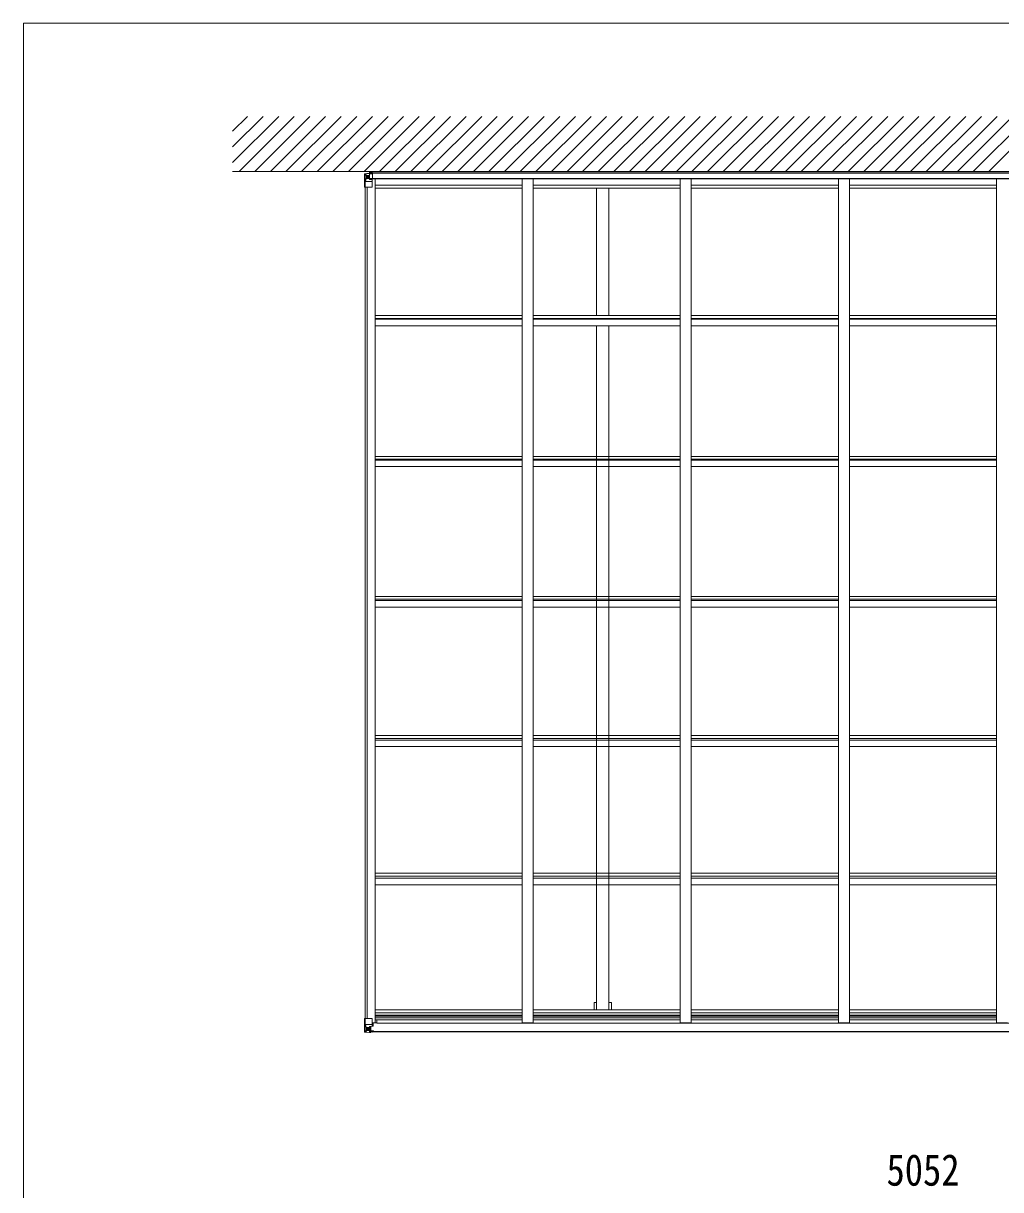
# Model space of a CAD drawing. Units: millimetres at full size; details may follow other scales. Extents: x -8385 to 8479, y -5853 to 5787.
# Drawn here: x -8385 to -3960, y 503 to 5787 of the extents above; entities that cross this region are included whole.
import ezdxf
from ezdxf.enums import TextEntityAlignment as Align

# ---------------------------------------------------------------- set-up
doc = ezdxf.new("R2010")
doc.units = ezdxf.units.MM
doc.header["$LTSCALE"] = 30
for name, color, linetype, lineweight in [('0-1_本体', 4, 'Continuous', 9), ('0-2_部品', 7, 'Continuous', 9), ('0-A_寸法', 6, 'Continuous', 9), ('0-E_DET2', 7, 'Continuous', 9), ('F-0_240', 7, 'Continuous', 9)]:
    doc.layers.add(name, color=color, linetype=linetype, lineweight=lineweight)
doc.styles.add('ＭＳ ゴシック', font='')
doc.styles.get('ＭＳ ゴシック').set_extended_font_data('MS Gothic')

msp = doc.modelspace()

# ---------------------------------------------------------------- linework, layer by layer
at = {"layer": '0-1_本体'}
for p, q in [((-1819.42, 5109.52), (-6804.42, 5109.52)), ((-1819.42, 5108.22), (-6804.42, 5108.22)), ((-6804.42, 5084.83), (-1819.42, 5084.83)), ((-6804.42, 5083.12), (-1819.42, 5083.12)), ((-6792.92, 1258.3), (-6792.92, 5083.12)), ((-6126.92, 1258.3), (-6126.92, 5083.12)), ((-6076.92, 1258.3), (-6076.92, 5083.12)), ((-5410.92, 1258.3), (-5410.92, 5083.12)), ((-5360.92, 1258.3), (-5360.92, 5083.12)), ((-4694.92, 1258.3), (-4694.92, 5083.12)), ((-4644.92, 1258.3), (-4644.92, 5083.12)), ((-3978.92, 1258.3), (-3978.92, 5083.12)), ((-6837.92, 1277.81), (-6837.92, 5044.24)), ((-6828.22, 1277.81), (-6828.22, 5044.24)), ((-6792.92, 5054.55), (-6126.92, 5054.55)), ((-6792.92, 5039.81), (-6126.92, 5039.81)), ((-6076.92, 5054.55), (-5410.92, 5054.55)), ((-6076.92, 5039.81), (-5410.92, 5039.81)), ((-5789.42, 4463.19), (-5789.42, 5039.81)), ((-5734.42, 5039.81), (-5734.42, 4463.19)), ((-5360.92, 5054.55), (-4694.92, 5054.55)), ((-5360.92, 5039.81), (-4694.92, 5039.81)), ((-4644.92, 5054.55), (-3978.92, 5054.55)), ((-4644.92, 5039.81), (-3978.92, 5039.81)), ((-6126.92, 4463.19), (-6792.92, 4463.19)), ((-6126.92, 4450.17), (-6792.92, 4450.17)), ((-6126.92, 4446.38), (-6792.92, 4446.38)), ((-5410.92, 4463.19), (-6076.92, 4463.19)), ((-5410.92, 4450.17), (-6076.92, 4450.17)), ((-5410.92, 4446.38), (-6076.92, 4446.38)), ((-4694.92, 4463.19), (-5360.92, 4463.19)), ((-4694.92, 4450.17), (-5360.92, 4450.17)), ((-4694.92, 4446.38), (-5360.92, 4446.38)), ((-3978.92, 4463.19), (-4644.92, 4463.19)), ((-3978.92, 4450.17), (-4644.92, 4450.17)), ((-3978.92, 4446.38), (-4644.92, 4446.38)), ((-6126.92, 4416.58), (-6792.92, 4416.58)), ((-5410.92, 4416.58), (-6076.92, 4416.58)), ((-5789.42, 4416.58), (-5789.42, 1316.77)), ((-5734.42, 1316.77), (-5734.42, 4416.58)), ((-4694.92, 4416.58), (-5360.92, 4416.58)), ((-3978.92, 4416.58), (-4644.92, 4416.58)), ((-6792.92, 3825.2), (-6126.92, 3825.2)), ((-6126.92, 3812.18), (-6792.92, 3812.18)), ((-6126.92, 3808.39), (-6792.92, 3808.39)), ((-6076.92, 3825.2), (-5410.92, 3825.2)), ((-5410.92, 3812.18), (-6076.92, 3812.18)), ((-5410.92, 3808.39), (-6076.92, 3808.39)), ((-5360.92, 3825.2), (-4694.92, 3825.2)), ((-4694.92, 3812.18), (-5360.92, 3812.18)), ((-4694.92, 3808.39), (-5360.92, 3808.39)), ((-4644.92, 3825.2), (-3978.92, 3825.2)), ((-3978.92, 3812.18), (-4644.92, 3812.18)), ((-3978.92, 3808.39), (-4644.92, 3808.39)), ((-6126.92, 3778.58), (-6792.92, 3778.58)), ((-5410.92, 3778.58), (-6076.92, 3778.58)), ((-4694.92, 3778.58), (-5360.92, 3778.58)), ((-3978.92, 3778.58), (-4644.92, 3778.58)), ((-6792.92, 3190.55), (-6126.92, 3190.55)), ((-6126.92, 3177.56), (-6792.92, 3177.56)), ((-6792.92, 3171.81), (-6126.92, 3171.81)), ((-6076.92, 3190.55), (-5410.92, 3190.55)), ((-5410.92, 3177.56), (-6076.92, 3177.56)), ((-6076.92, 3171.81), (-5410.92, 3171.81)), ((-5360.92, 3190.55), (-4694.92, 3190.55)), ((-4694.92, 3177.56), (-5360.92, 3177.56)), ((-5360.92, 3171.81), (-4694.92, 3171.81)), ((-4644.92, 3190.55), (-3978.92, 3190.55)), ((-3978.92, 3177.56), (-4644.92, 3177.56)), ((-4644.92, 3171.81), (-3978.92, 3171.81)), ((-6792.92, 3142.2), (-6126.92, 3142.2)), ((-6076.92, 3142.2), (-5410.92, 3142.2)), ((-5360.92, 3142.2), (-4694.92, 3142.2)), ((-4644.92, 3142.2), (-3978.92, 3142.2)), ((-6792.92, 2560.53), (-6126.92, 2560.53)), ((-6792.92, 2547.61), (-6126.92, 2547.61)), ((-6792.92, 2539.59), (-6126.92, 2539.59)), ((-6076.92, 2560.53), (-5410.92, 2560.53)), ((-6076.92, 2547.61), (-5410.92, 2547.61)), ((-6076.92, 2539.59), (-5410.92, 2539.59)), ((-5360.92, 2560.53), (-4694.92, 2560.53)), ((-5360.92, 2547.61), (-4694.92, 2547.61)), ((-5360.92, 2539.59), (-4694.92, 2539.59)), ((-4644.92, 2560.53), (-3978.92, 2560.53)), ((-4644.92, 2547.61), (-3978.92, 2547.61)), ((-4644.92, 2539.59), (-3978.92, 2539.59)), ((-6792.92, 2510.27), (-6126.92, 2510.27)), ((-6076.92, 2510.27), (-5410.92, 2510.27)), ((-5360.92, 2510.27), (-4694.92, 2510.27)), ((-4644.92, 2510.27), (-3978.92, 2510.27)), ((-6792.92, 1936.5), (-6126.92, 1936.5)), ((-6792.92, 1923.67), (-6126.92, 1923.67)), ((-6792.92, 1913.48), (-6126.92, 1913.48)), ((-6076.92, 1936.5), (-5410.92, 1936.5)), ((-6076.92, 1923.67), (-5410.92, 1923.67)), ((-6076.92, 1913.48), (-5410.92, 1913.48)), ((-5360.92, 1936.5), (-4694.92, 1936.5)), ((-5360.92, 1923.67), (-4694.92, 1923.67)), ((-5360.92, 1913.48), (-4694.92, 1913.48)), ((-4644.92, 1936.5), (-3978.92, 1936.5)), ((-4644.92, 1923.67), (-3978.92, 1923.67)), ((-4644.92, 1913.48), (-3978.92, 1913.48)), ((-6792.92, 1884.52), (-6126.92, 1884.52)), ((-6076.92, 1884.52), (-5410.92, 1884.52)), ((-5360.92, 1884.52), (-4694.92, 1884.52)), ((-4644.92, 1884.52), (-3978.92, 1884.52)), ((-5789.42, 1350.6), (-5801.42, 1350.6)), ((-5801.42, 1316.77), (-5801.42, 1350.6)), ((-5722.42, 1350.6), (-5734.42, 1350.6)), ((-5722.42, 1350.6), (-5722.42, 1316.77)), ((-6126.92, 1316.77), (-6792.92, 1316.77)), ((-6126.92, 1303.94), (-6792.92, 1303.94)), ((-6126.92, 1292.6), (-6792.92, 1292.6)), ((-6126.92, 1288.82), (-6792.92, 1288.82)), ((-6126.92, 1281.74), (-6792.92, 1281.74)), ((-6126.92, 1272.38), (-6792.92, 1272.38)), ((-6785.42, 1272.38), (-6785.42, 1257.3)), ((-5410.92, 1316.77), (-6076.92, 1316.77)), ((-5410.92, 1303.94), (-6076.92, 1303.94)), ((-5410.92, 1292.6), (-6076.92, 1292.6)), ((-5410.92, 1288.82), (-6076.92, 1288.82)), ((-5410.92, 1281.74), (-6076.92, 1281.74)), ((-5410.92, 1272.38), (-6076.92, 1272.38)), ((-4694.92, 1316.77), (-5360.92, 1316.77)), ((-4694.92, 1303.94), (-5360.92, 1303.94)), ((-4694.92, 1292.6), (-5360.92, 1292.6)), ((-4694.92, 1288.82), (-5360.92, 1288.82)), ((-4694.92, 1281.74), (-5360.92, 1281.74)), ((-4694.92, 1272.38), (-5360.92, 1272.38)), ((-3978.92, 1316.77), (-4644.92, 1316.77)), ((-3978.92, 1303.94), (-4644.92, 1303.94)), ((-3978.92, 1292.6), (-4644.92, 1292.6)), ((-3978.92, 1288.82), (-4644.92, 1288.82)), ((-3978.92, 1281.74), (-4644.92, 1281.74)), ((-3978.92, 1272.38), (-4644.92, 1272.38)), ((-1807.42, 1219.1), (-6816.42, 1219.1)), ((-1807.42, 1217.04), (-6816.42, 1217.04)), ((-6792.92, 1258.3), (-6805.92, 1258.3)), ((-1838.42, 1257.3), (-6785.42, 1257.3)), ((-6076.92, 1258.3), (-6126.92, 1258.3)), ((-5360.92, 1258.3), (-5410.92, 1258.3)), ((-4644.92, 1258.3), (-4694.92, 1258.3)), ((-3928.92, 1258.3), (-3978.92, 1258.3))]:
    msp.add_line(p, q, dxfattribs=at)
at = {"layer": '0-2_部品'}
for p, q in [((-6839.92, 5104.95), (-6839.92, 5044.24)), ((-6838.98, 5105.91), (-6838.98, 5105.96)), ((-6837.07, 5104.9), (-6837.07, 5104.83)), ((-6837.07, 5044.24), (-6837.07, 5104.83)), ((-6836.53, 5071.13), (-6832.39, 5083.21)), ((-6833.1, 5101.45), (-6835.84, 5105.12)), ((-6832.25, 5097.95), (-6829.92, 5098.01)), ((-6832.25, 5084.47), (-6832.25, 5097.95)), ((-6829.92, 5084.44), (-6832.25, 5084.47)), ((-6829.92, 5098), (-6817.92, 5098)), ((-6829.92, 5084.44), (-6829.92, 5084.44)), ((-6817.92, 5084.44), (-6829.92, 5084.44)), ((-6825.4, 5090.8), (-6825.4, 5089.84)), ((-6817.92, 5115.52), (-6817.92, 5107.58)), ((-6816.42, 5110.48), (-6817.92, 5110.48)), ((-6817.92, 5107.58), (-6817.92, 5105.22)), ((-6804.42, 5105.97), (-6817.92, 5105.22)), ((-6817.92, 5105.22), (-6817.92, 5084.44)), ((-6804.42, 5084.44), (-6817.92, 5084.44)), ((-6817.92, 5084.44), (-6817.92, 5083.18)), ((-6804.42, 5083.53), (-6817.92, 5083.18)), ((-6817.92, 5083.18), (-6817.92, 5080.46)), ((-6804.42, 5080.81), (-6817.92, 5080.46)), ((-6817.09, 5080.25), (-6817.09, 5080.46)), ((-6806.74, 5078.6), (-6817.09, 5080.25)), ((-6816.42, 5115.52), (-6816.42, 5107.74)), ((-6811.42, 5115.52), (-6816.42, 5115.52)), ((-6811.42, 5112.57), (-6816.42, 5112.87)), ((-6816.42, 5107.74), (-6816.42, 5107.74)), ((-6814.88, 5080.54), (-6806.74, 5079.23)), ((-6811.42, 5115.52), (-6811.42, 5112.57)), ((-6811.42, 5112.57), (-6811.42, 5112.17)), ((-6806.74, 5079.23), (-6806.74, 5078.6)), ((-6805.92, 5045.24), (-6805.92, 5078.34)), ((-6804.42, 5111.6), (-6804.42, 5080.81)), ((-6839.92, 5044.24), (-6806.92, 5044.24)), ((-6836.53, 5071.13), (-6829.92, 5070.91)), ((-6829.92, 5070.91), (-6805.92, 5070.91)), ((-6837.07, 1277.81), (-6806.92, 1277.81)), ((-6805.92, 1276.81), (-6805.92, 1243.71)), ((-6839.92, 1217.1), (-6839.92, 1217.13)), ((-6838.98, 1216.14), (-6838.98, 1216.1)), ((-6838.98, 1216.09), (-6838.98, 1216.09)), ((-6830.01, 1215.71), (-6837.93, 1216.18)), ((-6837.07, 1217.15), (-6837.07, 1217.22)), ((-6836.53, 1250.92), (-6829.92, 1251.14)), ((-6836.53, 1250.92), (-6832.39, 1238.84)), ((-6833.1, 1220.6), (-6835.84, 1216.93)), ((-6829.92, 1237.61), (-6832.25, 1237.57)), ((-6832.25, 1237.57), (-6832.25, 1224.1)), ((-6832.25, 1224.1), (-6829.92, 1224.04)), ((-6829.92, 1251.14), (-6805.92, 1251.14)), ((-6829.92, 1237.61), (-6817.92, 1237.61)), ((-6829.92, 1237.61), (-6829.92, 1237.61)), ((-6829.92, 1224.05), (-6817.92, 1224.05)), ((-6817.92, 1214.92), (-6829.92, 1215.7)), ((-6824.44, 1231.25), (-6824.44, 1232.21)), ((-6818.92, 1224.05), (-6817.92, 1224.05)), ((-6816.42, 1237.61), (-6817.92, 1237.61)), ((-6816.42, 1224.05), (-6817.92, 1224.05)), ((-6816.42, 1220.51), (-6817.92, 1220.51)), ((-6817.92, 1215.69), (-6811.42, 1215.29)), ((-6806.74, 1243.45), (-6817.09, 1241.8)), ((-6817.09, 1241.16), (-6806.74, 1242.81)), ((-6817.09, 1241.8), (-6817.09, 1241.16)), ((-6812.42, 1234.01), (-6816.42, 1234.01)), ((-6812.42, 1225.8), (-6816.42, 1225.8)), ((-6815.92, 1220.87), (-6816.42, 1220.87)), ((-6811.42, 1216.22), (-6816.42, 1216.31)), ((-6816.31, 1222.17), (-6812.42, 1222.17)), ((-6815.92, 1221.97), (-6815.92, 1221.8)), ((-6815.92, 1221.8), (-6815.92, 1220.87)), ((-6815.92, 1221.8), (-6815.92, 1221.8)), ((-6805.92, 1221.71), (-6815.92, 1221.8)), ((-6815.92, 1220.87), (-6815.92, 1219.87)), ((-6807.92, 1219.87), (-6815.92, 1219.87)), ((-6815.92, 1219.87), (-6815.92, 1219.85)), ((-6807.92, 1219.85), (-6815.92, 1219.85)), ((-6812.42, 1241.91), (-6812.42, 1222.17)), ((-6812.42, 1222.17), (-6812.42, 1221.94)), ((-6811.42, 1216.22), (-6811.42, 1217.04)), ((-6811.42, 1215.81), (-6811.42, 1216.22)), ((-6811.42, 1215.81), (-6811.42, 1215.29)), ((-6806.74, 1242.81), (-6806.74, 1243.45)), ((-6806.47, 1242.89), (-6802.42, 1242.93)), ((-6806.42, 1216.61), (-6806.42, 1217.04)), ((-6806.12, 1216.61), (-6806.42, 1216.61)), ((-6806.12, 1216.61), (-6804.43, 1217.04)), ((-6785.42, 1258.12), (-6805.92, 1258.12)), ((-6801.42, 1254.81), (-6805.92, 1254.81)), ((-6805.92, 1221.71), (-6805.92, 1220.11)), ((-6805.92, 1220.11), (-6800.92, 1220.11)), ((-6802.42, 1244.66), (-6801.42, 1244.66)), ((-6801.42, 1242.94), (-6802.42, 1242.93)), ((-6801.42, 1258.12), (-6801.42, 1242.94)), ((-6800.92, 1219.1), (-6800.92, 1220.11)), ((-6800.92, 1220.11), (-6799.92, 1220.11)), ((-6799.92, 1221.79), (-6799.92, 1221.67)), ((-6799.92, 1220.11), (-6799.92, 1221.67)), ((-6799.92, 1220.11), (-6799.92, 1219.1)), ((-6811.42, 1214.41), (-6817.92, 1214.81)), ((-6811.42, 1215.29), (-6811.42, 1214.41))]:
    msp.add_line(p, q, dxfattribs=at)
for points in [[(-6838.98, 5105.96), (-6829.92, 5106.51), (-6817.92, 5107.24)], [(-6817.92, 5107.13), (-6829.92, 5106.35), (-6837.93, 5105.87)], [(-6826.36, 5092.72), (-6827.32, 5092.72), (-6827.32, 5091.76), (-6826.36, 5091.76)], [(-6824.44, 5093.68), (-6824.44, 5094.64), (-6825.4, 5094.64), (-6825.4, 5093.68)], [(-6825.4, 5089.84), (-6824.44, 5089.84), (-6824.44, 5090.8)], [(-6823.48, 5091.76), (-6822.52, 5091.76), (-6822.52, 5092.72), (-6823.48, 5092.72)], [(-6804.42, 5108.46), (-6808.02, 5108.24), (-6816.42, 5107.74)], [(-6804.42, 5111.6), (-6806.97, 5111.85), (-6811.42, 5112.22)], [(-6804.42, 5111.5), (-6807.03, 5111.78), (-6811.42, 5112.17)], [(-6839.92, 1217.13), (-6839.92, 1277.81), (-6837.07, 1277.81), (-6837.07, 1217.22)], [(-6838.98, 1216.09), (-6829.92, 1215.54), (-6817.92, 1214.81), (-6817.92, 1240.9)], [(-6826.36, 1230.29), (-6827.32, 1230.29), (-6827.32, 1229.33), (-6826.36, 1229.33)], [(-6824.44, 1232.21), (-6825.4, 1232.21), (-6825.4, 1231.25)], [(-6825.4, 1228.37), (-6825.4, 1227.41), (-6824.44, 1227.41), (-6824.44, 1228.37)], [(-6823.48, 1229.33), (-6822.52, 1229.33), (-6822.52, 1230.29), (-6823.48, 1230.29)], [(-6811.42, 1215.81), (-6816.42, 1215.81), (-6816.42, 1241.27)], [(-6800.92, 1221.83), (-6815.92, 1221.97), (-6815.92, 1221.97)], [(-6815.92, 1220.87), (-6807.92, 1220.87), (-6807.92, 1219.1)], [(-6802.42, 1242.93), (-6802.42, 1244.66), (-6805.92, 1244.68)], [(-6805.92, 1221.71), (-6805.92, 1221.72), (-6799.92, 1221.67)]]:
    msp.add_lwpolyline(points, dxfattribs=at)
for centre in [(-6824.92, 5092.24), (-6824.92, 1229.81)]:
    msp.add_circle(centre, 5.3, dxfattribs=at)
for centre, radius, start, end in [((-6838.92, 5104.96), 1, 93.50017, 180.00079), ((-6838.92, 5104.95), 0.999, 93.4424, 179.95083), ((-6838.92, 5104.91), 0.999, 93.4424, 179.95083), ((-6837.76, 5118.56), 12.7, 269.24466, 275.10311), ((-6835.79, 5104.95), 1.28, 131.17831, 182.45895), ((-6826.36, 5093.68), 0.96, 270, 0), ((-6826.36, 5090.8), 0.96, 0, 90), ((-6823.48, 5093.68), 0.96, 180, 270), ((-6823.48, 5090.8), 0.96, 90, 180), ((-6816.98, 5081.18), 0.937, 230.93398, 263.26766), ((-6806.85, 5078.3), 0.937, 2.32209, 83.26766), ((-6806.85, 5077.67), 0.937, 2.32209, 83.26766), ((-6806.92, 5045.24), 1, 270, 0), ((-6806.92, 1276.81), 1, 0, 90), ((-6838.92, 1217.14), 0.999, 180.04917, 266.5576), ((-6838.92, 1217.1), 0.999, 180.04917, 266.5576), ((-6838.92, 1217.09), 1, 179.99921, 266.49983), ((-6837.76, 1203.49), 12.7, 84.89689, 90.75534), ((-6835.79, 1217.1), 1.28, 177.54105, 228.82169), ((-6826.36, 1231.25), 0.96, 270, 0), ((-6826.36, 1228.37), 0.96, 0, 90), ((-6823.48, 1231.25), 0.96, 180, 270), ((-6823.48, 1228.37), 0.96, 90, 180), ((-6816.98, 1240.86), 0.937, 96.73234, 177.67791), ((-6816.98, 1240.23), 0.937, 96.73234, 177.67791), ((-6815.92, 1222.3), 0.5, 179.95536, 269.47105), ((-6815.92, 1219.37), 0.5, 89.99891, 179.99891), ((-6815.92, 1219.35), 0.5, 90.00309, 180.00198), ((-6815.9, 1222.48), 0.513, 178.95293, 268.11972), ((-6806.85, 1244.38), 0.937, 276.73234, 357.67791), ((-6806.85, 1243.75), 0.937, 276.73234, 357.67791), ((-6800.78, 1214.15), 7.69, 83.56574, 91.03001)]:
    msp.add_arc(centre, radius, start, end, dxfattribs=at)
for centre, major_axis, ratio, start_param, end_param in [((-6637.98, 5118.27), (201, 12.36), 0.060933, 3.1373463, 3.1378449), ((-6836.98, 5106.03), (2, 0.12), 0.060933, 3.1378449, 4.2119296), ((-6836.79, 5102.94), (-0.02, 3), 0.466854, 5.5234897, 6.1575023), ((-6835.12, 5097.87), (0.03, 5), 0.573921, 4.7320603, 5.5159136), ((-6833.65, 5084.5), (0, 3), 0.468246, 4.2703918, 4.7058971), ((-6911.67, 5098), (81.75, 0), 0.061163, 0, 0.0007725), ((-6774.59, 5110.22), (-43.33, -2.64), 0.005841, 6.018941, 6.2828297), ((-6835.81, 5073.47), (0.85, 2.32), 0.403757, 2.3087461, 3.2744049), ((-6836.98, 1216.02), (2, -0.12), 0.060933, 2.0712557, 3.1453404), ((-6637.98, 1203.78), (201, -12.36), 0.060933, 3.1453404, 3.145839), ((-6835.81, 1248.58), (0.85, -2.32), 0.403757, 3.0087805, 3.9744392), ((-6836.79, 1219.11), (-0.02, -3), 0.466854, 0.125683, 0.7596956), ((-6835.12, 1224.18), (0.03, -5), 0.573921, 0.7672717, 1.551125), ((-6833.65, 1237.55), (0, -3), 0.468246, 1.5772882, 2.0127935), ((-6911.67, 1224.05), (81.75, 0), 0.061163, 6.2824128, 6.2831853)]:
    msp.add_ellipse(centre, major_axis=major_axis, ratio=ratio, start_param=start_param, end_param=end_param, dxfattribs=at)
at = {"layer": '0-E_DET2'}
for p, q in [((-7437.92, 5156.77), (-7229.17, 5365.52)), ((-7437.92, 5227.49), (-7299.88, 5365.52)), ((-7437.92, 5298.2), (-7370.59, 5365.52)), ((-7408.46, 5115.52), (-7158.46, 5365.52)), ((-7337.75, 5115.52), (-7087.75, 5365.52)), ((-7267.03, 5115.52), (-7017.03, 5365.52)), ((-7196.32, 5115.52), (-6946.32, 5365.52)), ((-7125.61, 5115.52), (-6875.61, 5365.52)), ((-7054.9, 5115.52), (-6804.9, 5365.52)), ((-6984.19, 5115.52), (-6734.19, 5365.52)), ((-6913.48, 5115.52), (-6663.48, 5365.52)), ((-6842.77, 5115.52), (-6592.77, 5365.52)), ((-6772.06, 5115.52), (-6522.06, 5365.52)), ((-6701.35, 5115.52), (-6451.35, 5365.52)), ((-6630.64, 5115.52), (-6380.64, 5365.52)), ((-6559.93, 5115.52), (-6309.93, 5365.52)), ((-6489.22, 5115.52), (-6239.22, 5365.52)), ((-6418.51, 5115.52), (-6168.51, 5365.52)), ((-6347.8, 5115.52), (-6097.8, 5365.52)), ((-6277.08, 5115.52), (-6027.08, 5365.52)), ((-6206.37, 5115.52), (-5956.37, 5365.52)), ((-6135.66, 5115.52), (-5885.66, 5365.52)), ((-6064.95, 5115.52), (-5814.95, 5365.52)), ((-5994.24, 5115.52), (-5744.24, 5365.52)), ((-5923.53, 5115.52), (-5673.53, 5365.52)), ((-5852.82, 5115.52), (-5602.82, 5365.52)), ((-5782.11, 5115.52), (-5532.11, 5365.52)), ((-5711.4, 5115.52), (-5461.4, 5365.52)), ((-5640.69, 5115.52), (-5390.69, 5365.52)), ((-5569.98, 5115.52), (-5319.98, 5365.52)), ((-5499.27, 5115.52), (-5249.27, 5365.52)), ((-5428.56, 5115.52), (-5178.56, 5365.52)), ((-5357.85, 5115.52), (-5107.85, 5365.52)), ((-5287.14, 5115.52), (-5037.14, 5365.52)), ((-5216.42, 5115.52), (-4966.42, 5365.52)), ((-5145.71, 5115.52), (-4895.71, 5365.52)), ((-5075, 5115.52), (-4825, 5365.52)), ((-5004.29, 5115.52), (-4754.29, 5365.52)), ((-4933.58, 5115.52), (-4683.58, 5365.52)), ((-4862.87, 5115.52), (-4612.87, 5365.52)), ((-4792.16, 5115.52), (-4542.16, 5365.52)), ((-4721.45, 5115.52), (-4471.45, 5365.52)), ((-4650.74, 5115.52), (-4400.74, 5365.52)), ((-4580.03, 5115.52), (-4330.03, 5365.52)), ((-4509.32, 5115.52), (-4259.32, 5365.52)), ((-4438.61, 5115.52), (-4188.61, 5365.52)), ((-4367.9, 5115.52), (-4117.9, 5365.52)), ((-4297.19, 5115.52), (-4047.19, 5365.52)), ((-4226.48, 5115.52), (-3976.48, 5365.52)), ((-4155.76, 5115.52), (-3905.76, 5365.52)), ((-4085.05, 5115.52), (-3835.05, 5365.52)), ((-4014.34, 5115.52), (-3764.34, 5365.52)), ((-7437.92, 5115.52), (-1185.92, 5115.52))]:
    msp.add_line(p, q, dxfattribs=at)
at = {"layer": 'F-0_240', "color": 5}
for q in [(-8385.45, -5852.66), (8054.55, 5787.34)]:
    msp.add_line((-8385.45, 5787.34), q, dxfattribs=at)

# ---------------------------------------------------------------- texts
at = {"layer": '0-A_寸法', "color": 7, "style": 'ＭＳ ゴシック', "width": 0.85}
msp.add_text('5052', height=143, dxfattribs=at).set_placement((-4476.92, 477.83), align=Align.BOTTOM_LEFT)

doc.saveas('drawing.dxf')
